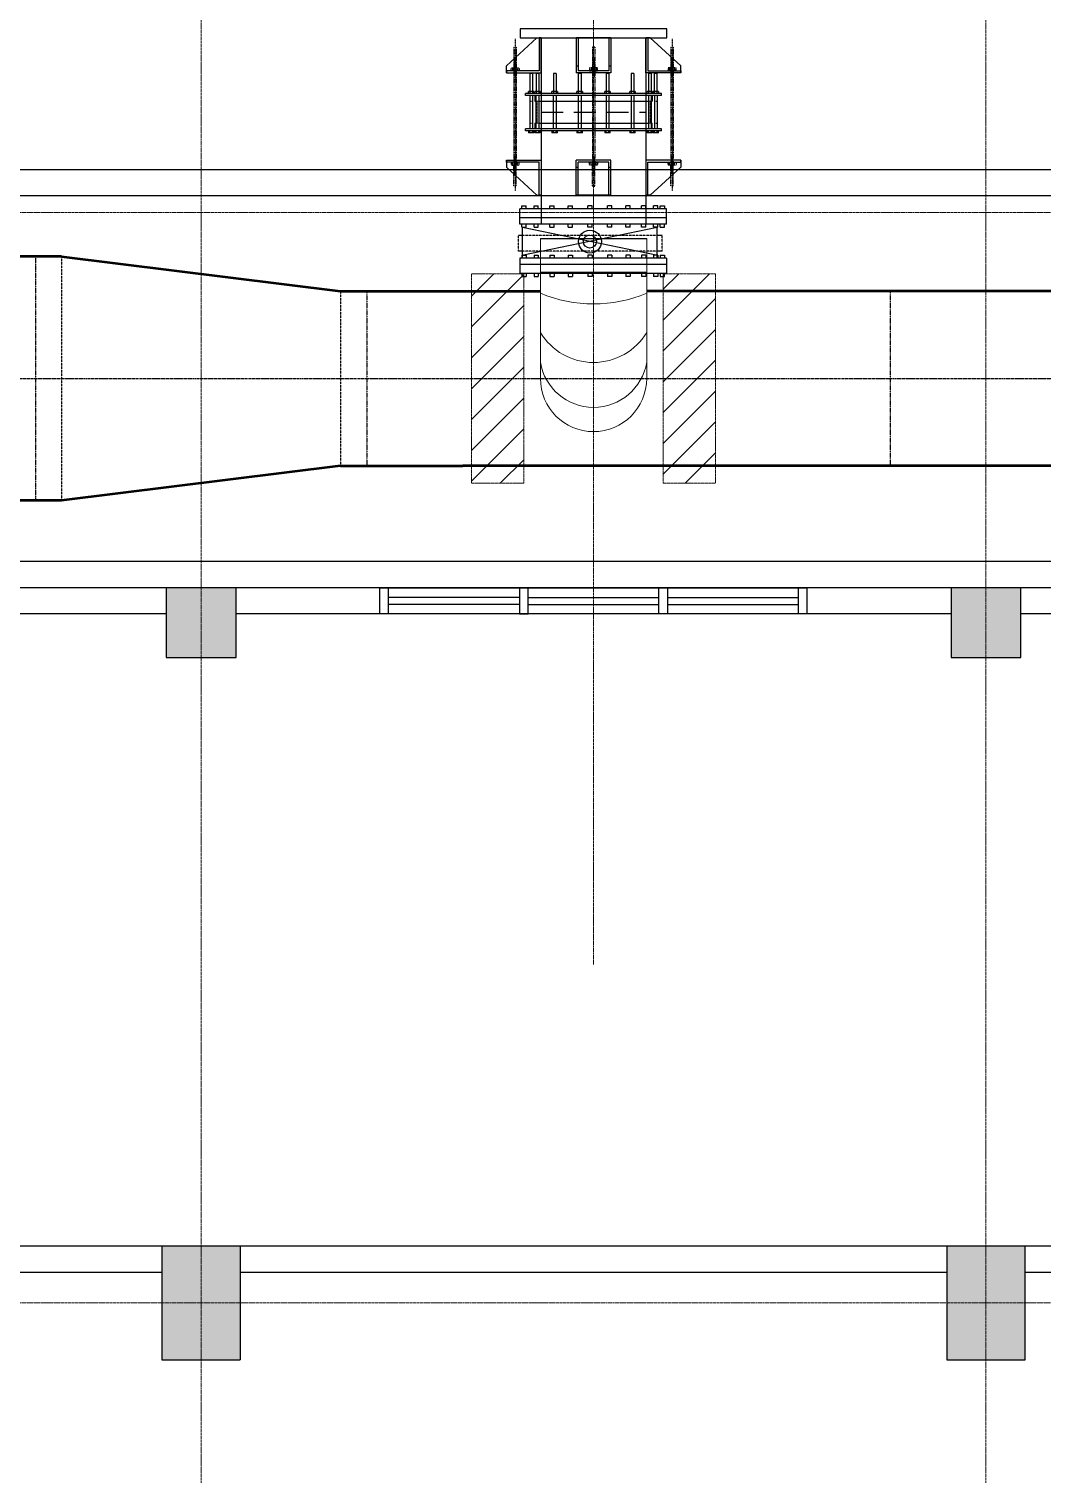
# Model space of a CAD drawing. Header units: inches. Extents: x 86328 to 235202, y 68629 to 184293.
# Drawn here: x 163014 to 168823, y 119960 to 128245 of the extents above; entities that cross this region are included whole.
import ezdxf

# ---------------------------------------------------------------- set-up
doc = ezdxf.new("R2010")
doc.units = ezdxf.units.IN
doc.header["$MEASUREMENT"] = 0
for name, pattern in [('CENTER', [2, 1.25, -0.25, 0.25, -0.25]), ('HIDDEN', [0.375, 0.25, -0.125]), ('PHANTOM2', [1.25, 0.625, -0.125, 0.125, -0.125, 0.125, -0.125])]:
    doc.linetypes.add(name, pattern=pattern)
for name, color, linetype, lineweight in [('.5', 8, 'Continuous', 0), ('DIM', 251, 'Continuous', 0), ('hid', 8, 'HIDDEN', 0)]:
    doc.layers.add(name, color=color, linetype=linetype, lineweight=lineweight)
for name, color, linetype in [('1', 1, 'CENTER'), ('2', 2, 'HIDDEN'), ('pipes', 2, 'Continuous'), ('sleeve type coupling', 1, 'Continuous'), ('steel elbow 90deg', 3, 'Continuous')]:
    doc.layers.add(name, color=color, linetype=linetype)

msp = doc.modelspace()

# ---------------------------------------------------------------- hatches: boundary and pattern name
at = {"layer": 'DIM', "linetype": 'HIDDEN', "lineweight": 25, "ltscale": 10}
h = msp.add_hatch(color=8, dxfattribs=at)
h.paths.add_polyline_path([(168701.3, 125040.4), (168301.3, 125040.4), (168301.3, 124640.4), (168701.3, 124640.4)])
h.paths.add_polyline_path([(164201.3, 125040.4), (163801.3, 125040.4), (163801.3, 124640.4), (164201.3, 124640.4)])
h.paths.add_polyline_path([(164226.3, 121265.4), (163776.3, 121265.4), (163776.3, 120615.4), (164226.3, 120615.4)])
h.paths.add_polyline_path([(168726.3, 121265.4), (168276.3, 121265.4), (168276.3, 120615.4), (168726.3, 120615.4)])

# ---------------------------------------------------------------- linework, layer by layer
at = {"layer": '.5', "color": 8, "linetype": 'CENTER', "ltscale": 10}
for p, q in [((164001.3, 116744.2), (164001.3, 148031.1)), ((168501.3, 116744.2), (168501.3, 147988.7)), ((166251.3, 146210.4), (166251.3, 122881.3)), ((193391.9, 127191.7), (128877.6, 127191.7)), ((193391.9, 120941.2), (128877.6, 120941.2))]:
    msp.add_line(p, q, dxfattribs=at)
at = {"color": 8}
for p, q in [((165751.3, 128032.6), (165926.3, 128192.6)), ((166671.3, 128244.6), (165831.3, 128244.6)), ((165831.3, 128244.6), (165831.3, 128192.6)), ((165831.3, 128192.6), (166671.3, 128192.6)), ((165926.3, 128192.6), (165951.3, 128192.6)), ((165951.3, 128192.6), (165939.3, 128192.6)), ((165939.3, 128192.6), (165939.3, 128004.6)), ((165951.3, 127992.6), (165951.3, 128192.6)), ((166151.3, 128192.6), (166151.3, 127992.6)), ((166351.3, 128192.6), (166151.3, 128192.6)), ((166163.3, 128192.6), (166163.3, 128004.6)), ((166339.3, 128192.6), (166339.3, 128004.6)), ((166351.3, 128192.6), (166351.3, 127992.6)), ((166576.3, 128192.6), (166551.3, 128192.6)), ((166551.3, 128192.6), (166563.3, 128192.6)), ((166551.3, 127992.6), (166551.3, 128192.6)), ((166563.3, 128192.6), (166563.3, 128004.6)), ((166751.3, 128032.6), (166576.3, 128192.6)), ((166671.3, 128192.6), (166671.3, 128244.6)), ((165751.3, 127992.6), (165751.3, 128032.6)), ((165939.3, 128004.6), (165751.3, 128004.6)), ((165751.3, 128004.6), (165751.3, 127992.6)), ((166151.3, 128032.6), (166163.3, 128032.6)), ((166339.3, 128004.6), (166163.3, 128004.6)), ((166339.3, 128032.6), (166351.3, 128032.6)), ((166563.3, 128004.6), (166751.3, 128004.6)), ((166751.3, 127992.6), (166751.3, 128032.6)), ((166751.3, 128004.6), (166751.3, 127992.6)), ((165751.3, 127992.6), (165951.3, 127992.6)), ((166351.3, 127992.6), (166151.3, 127992.6)), ((166751.3, 127992.6), (166551.3, 127992.6)), ((165751.3, 127492.2), (165751.3, 127452.2)), ((165751.3, 127480.2), (165751.3, 127492.2)), ((165751.3, 127492.2), (165951.3, 127492.2)), ((165939.3, 127480.2), (165751.3, 127480.2)), ((165751.3, 127452.2), (165926.3, 127292.2)), ((165939.3, 127292.2), (165939.3, 127480.2)), ((165951.3, 127492.2), (165951.3, 127292.2)), ((166151.3, 127292.2), (166151.3, 127492.2)), ((166351.3, 127492.2), (166151.3, 127492.2)), ((166151.3, 127452.2), (166163.3, 127452.2)), ((166163.3, 127292.2), (166163.3, 127480.2)), ((166339.3, 127480.2), (166163.3, 127480.2)), ((166339.3, 127292.2), (166339.3, 127480.2)), ((166339.3, 127452.2), (166351.3, 127452.2)), ((166351.3, 127292.2), (166351.3, 127492.2)), ((166751.3, 127492.2), (166551.3, 127492.2)), ((166551.3, 127492.2), (166551.3, 127292.2)), ((166563.3, 127292.2), (166563.3, 127480.2)), ((166563.3, 127480.2), (166751.3, 127480.2)), ((166751.3, 127452.2), (166576.3, 127292.2)), ((166751.3, 127492.2), (166751.3, 127452.2)), ((166751.3, 127480.2), (166751.3, 127492.2)), ((165926.3, 127292.2), (165951.3, 127292.2)), ((165951.3, 127292.2), (165939.3, 127292.2)), ((166351.3, 127292.2), (166151.3, 127292.2)), ((166576.3, 127292.2), (166551.3, 127292.2)), ((166551.3, 127292.2), (166563.3, 127292.2)), ((166668.7, 127213.5), (165828.7, 127213.5)), ((165828.7, 127124.8), (165828.7, 127213.5)), ((165840.9, 127230.7), (165865.1, 127230.7)), ((165840.9, 127213.5), (165840.9, 127230.7)), ((165865.1, 127213.5), (165865.1, 127230.7)), ((165910.2, 127230.7), (165934.4, 127230.7)), ((165910.2, 127213.5), (165910.2, 127230.7)), ((165934.4, 127213.5), (165934.4, 127230.7)), ((166000.4, 127230.7), (166024.7, 127230.7)), ((166000.4, 127213.5), (166000.4, 127230.7)), ((166024.7, 127213.5), (166024.7, 127230.7)), ((166105.6, 127230.7), (166129.8, 127230.7)), ((166105.6, 127213.5), (166105.6, 127230.7)), ((166129.8, 127213.5), (166129.8, 127230.7)), ((166218.4, 127213.5), (166218.4, 127230.7)), ((166242.6, 127230.7), (166218.4, 127230.7)), ((166242.6, 127213.5), (166242.6, 127230.7)), ((166331.2, 127213.5), (166331.2, 127230.7)), ((166355.5, 127230.7), (166331.2, 127230.7)), ((166355.5, 127213.5), (166355.5, 127230.7)), ((166436.3, 127213.5), (166436.3, 127230.7)), ((166460.6, 127230.7), (166436.3, 127230.7)), ((166460.6, 127213.5), (166460.6, 127230.7)), ((166526.6, 127213.5), (166526.6, 127230.7)), ((166550.9, 127230.7), (166526.6, 127230.7)), ((166550.9, 127213.5), (166550.9, 127230.7)), ((166595.9, 127213.5), (166595.9, 127230.7)), ((166620.1, 127230.7), (166595.9, 127230.7)), ((166620.1, 127213.5), (166620.1, 127230.7)), ((166634.1, 127213.5), (166634.1, 127230.7)), ((166634.1, 127230.7), (166658.4, 127230.7)), ((166658.4, 127230.7), (166658.4, 127213.5)), ((166668.7, 127124.8), (166668.7, 127213.5)), ((166668.7, 127160.8), (165828.7, 127160.8)), ((166668.7, 127124.8), (165828.7, 127124.8)), ((165840.9, 127107.6), (165840.9, 127124.8)), ((165840.9, 126946.8), (166616.8, 127107.6)), ((165840.9, 127107.6), (165865.1, 127107.6)), ((165844.3, 127107.6), (166620.1, 126946.8)), ((165844.3, 126929.6), (165844.3, 127107.6)), ((165865.1, 127107.6), (165865.1, 127124.8)), ((165910.2, 127107.6), (165910.2, 127124.8)), ((165910.2, 127107.6), (165934.4, 127107.6)), ((165934.4, 127107.6), (165934.4, 127124.8)), ((166000.4, 127107.6), (166000.4, 127124.8)), ((166000.4, 127107.6), (166024.7, 127107.6)), ((166024.7, 127107.6), (166024.7, 127124.8)), ((166105.6, 127107.6), (166105.6, 127124.8)), ((166105.6, 127107.6), (166129.8, 127107.6)), ((166129.8, 127107.6), (166129.8, 127124.8)), ((166218.4, 127107.6), (166218.4, 127124.8)), ((166242.6, 127107.6), (166218.4, 127107.6)), ((166242.6, 127107.6), (166242.6, 127124.8)), ((166331.2, 127107.6), (166331.2, 127124.8)), ((166355.5, 127107.6), (166331.2, 127107.6)), ((166355.5, 127107.6), (166355.5, 127124.8)), ((166436.3, 127107.6), (166436.3, 127124.8)), ((166460.6, 127107.6), (166436.3, 127107.6)), ((166460.6, 127107.6), (166460.6, 127124.8)), ((166526.6, 127107.6), (166526.6, 127124.8)), ((166550.9, 127107.6), (166526.6, 127107.6)), ((166550.9, 127107.6), (166550.9, 127124.8)), ((166595.9, 127107.6), (166595.9, 127124.8)), ((166620.1, 127107.6), (166595.9, 127107.6)), ((166616.8, 126929.6), (166616.8, 127107.6)), ((166620.1, 127107.6), (166620.1, 127124.8)), ((166634.1, 127107.6), (166634.1, 127124.8)), ((166634.1, 127107.6), (166658.4, 127107.6)), ((166658.4, 127107.6), (166658.4, 127124.8)), ((165844.3, 127060.4), (165821.1, 127060.4)), ((166644.4, 127060.4), (166616.8, 127060.4)), ((165844.3, 126970.1), (165821.1, 126970.1)), ((165828.7, 126930.5), (165828.7, 126842.5)), ((166668.7, 126930.5), (165828.7, 126930.5)), ((165840.9, 126947.7), (165865.1, 126947.7)), ((165840.9, 126947.7), (165840.9, 126930.5)), ((165865.1, 126947.7), (165865.1, 126930.5)), ((165910.2, 126947.7), (165934.4, 126947.7)), ((165910.2, 126947.7), (165910.2, 126930.5)), ((165934.4, 126947.7), (165934.4, 126930.5)), ((166000.4, 126947.7), (166024.7, 126947.7)), ((166000.4, 126947.7), (166000.4, 126930.5)), ((166024.7, 126947.7), (166024.7, 126930.5)), ((166105.6, 126947.7), (166129.8, 126947.7)), ((166105.6, 126947.7), (166105.6, 126930.5)), ((166129.8, 126947.7), (166129.8, 126930.5)), ((166218.4, 126947.7), (166218.4, 126930.5)), ((166242.6, 126947.7), (166218.4, 126947.7)), ((166242.6, 126947.7), (166242.6, 126930.5)), ((166331.2, 126947.7), (166331.2, 126930.5)), ((166355.5, 126947.7), (166331.2, 126947.7)), ((166355.5, 126947.7), (166355.5, 126930.5)), ((166436.3, 126947.7), (166436.3, 126930.5)), ((166460.6, 126947.7), (166436.3, 126947.7)), ((166460.6, 126947.7), (166460.6, 126930.5)), ((166526.6, 126947.7), (166526.6, 126930.5)), ((166550.9, 126947.7), (166526.6, 126947.7)), ((166550.9, 126947.7), (166550.9, 126930.5)), ((166595.9, 126947.7), (166595.9, 126930.5)), ((166620.1, 126947.7), (166595.9, 126947.7)), ((166644.4, 126970.1), (166616.8, 126970.1)), ((166620.1, 126947.7), (166620.1, 126930.5)), ((166634.1, 126947.7), (166634.1, 126930.5)), ((166634.1, 126947.7), (166658.4, 126947.7)), ((166658.4, 126947.7), (166658.4, 126930.5)), ((166668.7, 126930.5), (166668.7, 126842.5)), ((166668.7, 126894.5), (165828.7, 126894.5)), ((166668.7, 126842.5), (165828.7, 126842.5)), ((165840.9, 126842.5), (165840.9, 126825.2)), ((165865.1, 126842.5), (165865.1, 126825.2)), ((165910.2, 126842.5), (165910.2, 126825.2)), ((165934.4, 126842.5), (165934.4, 126825.2)), ((166000.4, 126842.5), (166000.4, 126825.2)), ((166024.7, 126842.5), (166024.7, 126825.2)), ((166105.6, 126842.5), (166105.6, 126825.2)), ((166129.8, 126842.5), (166129.8, 126825.2)), ((166218.4, 126842.5), (166218.4, 126825.2)), ((166242.6, 126842.5), (166242.6, 126825.2)), ((166331.2, 126842.5), (166331.2, 126825.2)), ((166355.5, 126842.5), (166355.5, 126825.2)), ((166436.3, 126842.5), (166436.3, 126825.2)), ((166460.6, 126842.5), (166460.6, 126825.2)), ((166526.6, 126842.5), (166526.6, 126825.2)), ((166550.9, 126842.5), (166550.9, 126825.2)), ((166595.9, 126842.5), (166595.9, 126825.2)), ((166620.1, 126842.5), (166620.1, 126825.2)), ((166634.1, 126842.5), (166634.1, 126825.2)), ((166658.4, 126825.2), (166658.4, 126842.5)), ((165840.9, 126825.2), (165865.1, 126825.2)), ((165910.2, 126825.2), (165934.4, 126825.2)), ((166000.4, 126825.2), (166024.7, 126825.2)), ((166105.6, 126825.2), (166129.8, 126825.2)), ((166242.6, 126825.2), (166218.4, 126825.2)), ((166355.5, 126825.2), (166331.2, 126825.2)), ((166460.6, 126825.2), (166436.3, 126825.2)), ((166550.9, 126825.2), (166526.6, 126825.2)), ((166620.1, 126825.2), (166595.9, 126825.2)), ((166634.1, 126825.2), (166658.4, 126825.2))]:
    msp.add_line(p, q, dxfattribs=at)
at = {"color": 8, "lineweight": -3, "ltscale": 5}
msp.add_line((166664.1, 128244.6), (165838.5, 128244.6), dxfattribs=at)
at = {"color": 8, "linetype": 'HIDDEN'}
for p, q in [((165821.1, 126970.1), (165821.1, 127060.4)), ((166616.8, 127060.4), (165844.3, 127060.4)), ((166644.4, 126970.1), (166644.4, 127060.4)), ((166616.8, 126970.1), (165844.3, 126970.1))]:
    msp.add_line(p, q, dxfattribs=at)
at = {"color": 8, "linetype": 'PHANTOM2', "ltscale": 20}
msp.add_line((148901.3, 126240.5), (176383.6, 126240.5), dxfattribs=at)
at = {"color": 8}
for radius in [65.7, 37.5]:
    msp.add_circle((166230.5, 127025.3), radius, dxfattribs=at)
at = {"layer": '1', "color": 8, "linetype": 'CENTER', "ltscale": 0.09}
for p, q in [((165801.3, 128186.7), (165801.3, 127316.9)), ((166701.3, 128186.7), (166701.3, 127316.9))]:
    msp.add_line(p, q, dxfattribs=at)
at = {"layer": '1', "color": 8}
for p, q in [((165794.7, 128142.6), (165794.7, 127480.2)), ((165794.7, 128142.6), (165794.7, 128021.8)), ((165807.9, 128142.6), (165807.9, 127480.2)), ((165807.9, 128142.6), (165807.9, 128021.8)), ((166244.7, 128142.6), (166244.7, 127480.2)), ((166244.7, 128142.6), (166244.7, 128021.8)), ((166244.7, 128142.6), (166257.9, 128142.6)), ((166244.7, 128142.6), (166257.9, 128142.6)), ((166257.9, 128142.6), (166257.9, 127480.2)), ((166257.9, 128142.6), (166257.9, 128021.8)), ((166694.7, 128142.6), (166694.7, 127480.2)), ((166694.7, 128142.6), (166694.7, 128021.8)), ((166707.9, 128142.6), (166707.9, 127480.2)), ((166707.9, 128142.6), (166707.9, 128021.8)), ((165778.5, 128004.6), (165778.5, 128021.8)), ((165778.5, 128021.8), (165824.1, 128021.8)), ((165778.5, 128004.6), (165778.5, 128021.8)), ((165778.5, 128021.8), (165824.1, 128021.8)), ((165824.1, 128004.6), (165778.5, 128004.6)), ((165824.1, 128004.6), (165778.5, 128004.6)), ((165786.7, 128021.8), (165786.7, 128004.6)), ((165786.7, 128021.8), (165786.7, 128004.6)), ((165807.9, 128079.1), (165794.7, 128079.1)), ((165807.9, 128079.1), (165794.7, 128079.1)), ((165807.9, 128075.1), (165794.7, 128075.1)), ((165807.9, 128075.1), (165794.7, 128075.1)), ((165807.9, 128075.1), (165794.7, 128075.1)), ((165807.9, 128075.1), (165794.7, 128075.1)), ((165807.9, 128071), (165794.7, 128071)), ((165807.9, 128071), (165794.7, 128071)), ((165807.9, 128067.2), (165794.7, 128067.2)), ((165807.9, 128067.2), (165794.7, 128067.2)), ((165807.9, 128063.1), (165794.7, 128063.1)), ((165807.9, 128063.1), (165794.7, 128063.1)), ((165807.9, 128063.1), (165794.7, 128063.1)), ((165807.9, 128063.1), (165794.7, 128063.1)), ((165807.9, 128059), (165794.7, 128059)), ((165807.9, 128059), (165794.7, 128059)), ((165807.9, 128054.9), (165794.7, 128054.9)), ((165807.9, 128054.9), (165794.7, 128054.9)), ((165807.9, 128050.8), (165794.7, 128050.8)), ((165807.9, 128050.8), (165794.7, 128050.8)), ((165807.9, 128046.7), (165794.7, 128046.7)), ((165807.9, 128046.7), (165794.7, 128046.7)), ((165807.9, 128042.6), (165794.7, 128042.6)), ((165807.9, 128042.6), (165794.7, 128042.6)), ((165807.9, 128038.6), (165794.7, 128038.6)), ((165807.9, 128038.6), (165794.7, 128038.6)), ((165807.9, 128034.5), (165794.7, 128034.5)), ((165807.9, 128034.5), (165794.7, 128034.5)), ((165807.9, 128030.4), (165794.7, 128030.4)), ((165807.9, 128030.4), (165794.7, 128030.4)), ((165807.9, 128026.3), (165794.7, 128026.3)), ((165807.9, 128026.3), (165794.7, 128026.3)), ((165807.9, 128022.2), (165794.7, 128022.2)), ((165807.9, 128022.2), (165794.7, 128022.2)), ((165815.9, 128021.8), (165815.9, 128004.6)), ((165815.9, 128021.8), (165815.9, 128004.6)), ((165824.1, 128021.8), (165824.1, 128004.6)), ((165824.1, 128021.8), (165824.1, 128004.6)), ((166274.1, 128021.8), (166228.5, 128021.8)), ((166228.5, 128021.8), (166228.5, 128004.6)), ((166274.1, 128021.8), (166228.5, 128021.8)), ((166228.5, 128021.8), (166228.5, 128004.6)), ((166228.5, 128004.6), (166274.1, 128004.6)), ((166228.5, 128004.6), (166274.1, 128004.6)), ((166236.7, 128021.8), (166236.7, 128004.6)), ((166236.7, 128021.8), (166236.7, 128004.6)), ((166244.7, 128079.1), (166257.9, 128079.1)), ((166244.7, 128079.1), (166257.9, 128079.1)), ((166244.7, 128075.1), (166257.9, 128075.1)), ((166244.7, 128075.1), (166257.9, 128075.1)), ((166244.7, 128075.1), (166257.9, 128075.1)), ((166244.7, 128075.1), (166257.9, 128075.1)), ((166244.7, 128071), (166257.9, 128071)), ((166244.7, 128071), (166257.9, 128071)), ((166244.7, 128067.2), (166257.9, 128067.2)), ((166244.7, 128067.2), (166257.9, 128067.2)), ((166244.7, 128063.1), (166257.9, 128063.1)), ((166244.7, 128063.1), (166257.9, 128063.1)), ((166244.7, 128063.1), (166257.9, 128063.1)), ((166244.7, 128063.1), (166257.9, 128063.1)), ((166244.7, 128059), (166257.9, 128059)), ((166244.7, 128059), (166257.9, 128059)), ((166244.7, 128054.9), (166257.9, 128054.9)), ((166244.7, 128054.9), (166257.9, 128054.9)), ((166244.7, 128050.8), (166257.9, 128050.8)), ((166244.7, 128050.8), (166257.9, 128050.8)), ((166244.7, 128046.7), (166257.9, 128046.7)), ((166244.7, 128046.7), (166257.9, 128046.7)), ((166244.7, 128042.6), (166257.9, 128042.6)), ((166244.7, 128042.6), (166257.9, 128042.6)), ((166244.7, 128038.6), (166257.9, 128038.6)), ((166244.7, 128038.6), (166257.9, 128038.6)), ((166244.7, 128034.5), (166257.9, 128034.5)), ((166244.7, 128034.5), (166257.9, 128034.5)), ((166244.7, 128030.4), (166257.9, 128030.4)), ((166244.7, 128030.4), (166257.9, 128030.4)), ((166244.7, 128026.3), (166257.9, 128026.3)), ((166244.7, 128026.3), (166257.9, 128026.3)), ((166244.7, 128022.2), (166257.9, 128022.2)), ((166244.7, 128022.2), (166257.9, 128022.2)), ((166265.9, 128021.8), (166265.9, 128004.6)), ((166265.9, 128021.8), (166265.9, 128004.6)), ((166274.1, 128004.6), (166274.1, 128021.8)), ((166274.1, 128004.6), (166274.1, 128021.8)), ((166724.1, 128021.8), (166678.5, 128021.8)), ((166678.5, 128021.8), (166678.5, 128004.6)), ((166724.1, 128021.8), (166678.5, 128021.8)), ((166678.5, 128021.8), (166678.5, 128004.6)), ((166678.5, 128004.6), (166724.1, 128004.6)), ((166678.5, 128004.6), (166724.1, 128004.6)), ((166686.7, 128021.8), (166686.7, 128004.6)), ((166686.7, 128021.8), (166686.7, 128004.6)), ((166694.7, 128079.1), (166707.9, 128079.1)), ((166694.7, 128079.1), (166707.9, 128079.1)), ((166694.7, 128075.1), (166707.9, 128075.1)), ((166694.7, 128075.1), (166707.9, 128075.1)), ((166694.7, 128075.1), (166707.9, 128075.1)), ((166694.7, 128075.1), (166707.9, 128075.1)), ((166694.7, 128071), (166707.9, 128071)), ((166694.7, 128071), (166707.9, 128071)), ((166694.7, 128067.2), (166707.9, 128067.2)), ((166694.7, 128067.2), (166707.9, 128067.2)), ((166694.7, 128063.1), (166707.9, 128063.1)), ((166694.7, 128063.1), (166707.9, 128063.1)), ((166694.7, 128063.1), (166707.9, 128063.1)), ((166694.7, 128063.1), (166707.9, 128063.1)), ((166694.7, 128059), (166707.9, 128059)), ((166694.7, 128059), (166707.9, 128059)), ((166694.7, 128054.9), (166707.9, 128054.9)), ((166694.7, 128054.9), (166707.9, 128054.9)), ((166694.7, 128050.8), (166707.9, 128050.8)), ((166694.7, 128050.8), (166707.9, 128050.8)), ((166694.7, 128046.7), (166707.9, 128046.7)), ((166694.7, 128046.7), (166707.9, 128046.7)), ((166694.7, 128042.6), (166707.9, 128042.6)), ((166694.7, 128042.6), (166707.9, 128042.6)), ((166694.7, 128038.6), (166707.9, 128038.6)), ((166694.7, 128038.6), (166707.9, 128038.6)), ((166694.7, 128034.5), (166707.9, 128034.5)), ((166694.7, 128034.5), (166707.9, 128034.5)), ((166694.7, 128030.4), (166707.9, 128030.4)), ((166694.7, 128030.4), (166707.9, 128030.4)), ((166694.7, 128026.3), (166707.9, 128026.3)), ((166694.7, 128026.3), (166707.9, 128026.3)), ((166694.7, 128022.2), (166707.9, 128022.2)), ((166694.7, 128022.2), (166707.9, 128022.2)), ((166715.9, 128021.8), (166715.9, 128004.6)), ((166715.9, 128021.8), (166715.9, 128004.6)), ((166724.1, 128004.6), (166724.1, 128021.8)), ((166724.1, 128004.6), (166724.1, 128021.8)), ((165807.9, 128001.8), (165794.7, 128001.8)), ((165807.9, 128001.8), (165794.7, 128001.8)), ((165807.9, 127997.7), (165794.7, 127997.7)), ((165807.9, 127997.7), (165794.7, 127997.7)), ((165807.9, 127993.6), (165794.7, 127993.6)), ((165807.9, 127993.6), (165794.7, 127993.6)), ((165807.9, 127989.5), (165794.7, 127989.5)), ((165807.9, 127989.5), (165794.7, 127989.5)), ((165807.9, 127985.4), (165794.7, 127985.4)), ((165807.9, 127985.4), (165794.7, 127985.4)), ((165807.9, 127981.3), (165794.7, 127981.3)), ((165807.9, 127981.3), (165794.7, 127981.3)), ((165807.9, 127977.3), (165794.7, 127977.3)), ((165807.9, 127977.3), (165794.7, 127977.3)), ((165807.9, 127973.2), (165794.7, 127973.2)), ((165807.9, 127973.2), (165794.7, 127973.2)), ((166244.7, 128001.8), (166257.9, 128001.8)), ((166244.7, 128001.8), (166257.9, 128001.8)), ((166244.7, 127997.7), (166257.9, 127997.7)), ((166244.7, 127997.7), (166257.9, 127997.7)), ((166244.7, 127993.6), (166257.9, 127993.6)), ((166244.7, 127993.6), (166257.9, 127993.6)), ((166244.7, 127989.5), (166257.9, 127989.5)), ((166244.7, 127989.5), (166257.9, 127989.5)), ((166244.7, 127985.4), (166257.9, 127985.4)), ((166244.7, 127985.4), (166257.9, 127985.4)), ((166244.7, 127981.3), (166257.9, 127981.3)), ((166244.7, 127981.3), (166257.9, 127981.3)), ((166244.7, 127977.3), (166257.9, 127977.3)), ((166244.7, 127977.3), (166257.9, 127977.3)), ((166244.7, 127973.2), (166257.9, 127973.2)), ((166244.7, 127973.2), (166257.9, 127973.2)), ((166694.7, 128001.8), (166707.9, 128001.8)), ((166694.7, 128001.8), (166707.9, 128001.8)), ((166694.7, 127997.7), (166707.9, 127997.7)), ((166694.7, 127997.7), (166707.9, 127997.7)), ((166694.7, 127993.6), (166707.9, 127993.6)), ((166694.7, 127993.6), (166707.9, 127993.6)), ((166694.7, 127989.5), (166707.9, 127989.5)), ((166694.7, 127989.5), (166707.9, 127989.5)), ((166694.7, 127985.4), (166707.9, 127985.4)), ((166694.7, 127985.4), (166707.9, 127985.4)), ((166694.7, 127981.3), (166707.9, 127981.3)), ((166694.7, 127981.3), (166707.9, 127981.3)), ((166694.7, 127977.3), (166707.9, 127977.3)), ((166694.7, 127977.3), (166707.9, 127977.3)), ((166694.7, 127973.2), (166707.9, 127973.2)), ((166694.7, 127973.2), (166707.9, 127973.2)), ((165807.9, 127511.5), (165794.7, 127511.5)), ((165807.9, 127511.5), (165794.7, 127511.5)), ((165807.9, 127507.5), (165794.7, 127507.5)), ((165807.9, 127507.5), (165794.7, 127507.5)), ((166244.7, 127511.5), (166257.9, 127511.5)), ((166244.7, 127511.5), (166257.9, 127511.5)), ((166244.7, 127507.5), (166257.9, 127507.5)), ((166244.7, 127507.5), (166257.9, 127507.5)), ((166694.7, 127511.5), (166707.9, 127511.5)), ((166694.7, 127511.5), (166707.9, 127511.5)), ((166694.7, 127507.5), (166707.9, 127507.5)), ((166694.7, 127507.5), (166707.9, 127507.5)), ((165778.5, 127480.2), (165778.5, 127463)), ((165824.1, 127480.2), (165778.5, 127480.2)), ((165778.5, 127480.2), (165778.5, 127463)), ((165824.1, 127480.2), (165778.5, 127480.2)), ((165778.5, 127463), (165824.1, 127463)), ((165778.5, 127463), (165824.1, 127463)), ((165786.7, 127463), (165786.7, 127480.2)), ((165786.7, 127463), (165786.7, 127480.2)), ((165807.9, 127503.4), (165794.7, 127503.4)), ((165807.9, 127503.4), (165794.7, 127503.4)), ((165807.9, 127499.3), (165794.7, 127499.3)), ((165807.9, 127499.3), (165794.7, 127499.3)), ((165807.9, 127495.2), (165794.7, 127495.2)), ((165807.9, 127495.2), (165794.7, 127495.2)), ((165807.9, 127491.1), (165794.7, 127491.1)), ((165807.9, 127491.1), (165794.7, 127491.1)), ((165807.9, 127487), (165794.7, 127487)), ((165807.9, 127487), (165794.7, 127487)), ((165807.9, 127482.9), (165794.7, 127482.9)), ((165807.9, 127482.9), (165794.7, 127482.9)), ((165794.7, 127342.2), (165794.7, 127463)), ((165807.9, 127462.5), (165794.7, 127462.5)), ((165807.9, 127462.5), (165794.7, 127462.5)), ((165807.9, 127458.4), (165794.7, 127458.4)), ((165807.9, 127458.4), (165794.7, 127458.4)), ((165807.9, 127454.3), (165794.7, 127454.3)), ((165807.9, 127454.3), (165794.7, 127454.3)), ((165807.9, 127450.2), (165794.7, 127450.2)), ((165807.9, 127450.2), (165794.7, 127450.2)), ((165807.9, 127446.2), (165794.7, 127446.2)), ((165807.9, 127446.2), (165794.7, 127446.2)), ((165807.9, 127442.1), (165794.7, 127442.1)), ((165807.9, 127442.1), (165794.7, 127442.1)), ((165807.9, 127438), (165794.7, 127438)), ((165807.9, 127438), (165794.7, 127438)), ((165807.9, 127433.9), (165794.7, 127433.9)), ((165807.9, 127433.9), (165794.7, 127433.9)), ((165807.9, 127429.8), (165794.7, 127429.8)), ((165807.9, 127429.8), (165794.7, 127429.8)), ((165807.9, 127425.7), (165794.7, 127425.7)), ((165807.9, 127425.7), (165794.7, 127425.7)), ((165807.9, 127342.2), (165807.9, 127463)), ((165815.9, 127463), (165815.9, 127480.2)), ((165815.9, 127463), (165815.9, 127480.2)), ((165824.1, 127463), (165824.1, 127480.2)), ((165824.1, 127463), (165824.1, 127480.2)), ((166228.5, 127463), (166228.5, 127480.2)), ((166228.5, 127480.2), (166274.1, 127480.2)), ((166228.5, 127463), (166228.5, 127480.2)), ((166228.5, 127480.2), (166274.1, 127480.2)), ((166274.1, 127463), (166228.5, 127463)), ((166274.1, 127463), (166228.5, 127463)), ((166236.7, 127463), (166236.7, 127480.2)), ((166236.7, 127463), (166236.7, 127480.2)), ((166244.7, 127503.4), (166257.9, 127503.4)), ((166244.7, 127503.4), (166257.9, 127503.4)), ((166244.7, 127499.3), (166257.9, 127499.3)), ((166244.7, 127499.3), (166257.9, 127499.3)), ((166244.7, 127495.2), (166257.9, 127495.2)), ((166244.7, 127495.2), (166257.9, 127495.2)), ((166244.7, 127491.1), (166257.9, 127491.1)), ((166244.7, 127491.1), (166257.9, 127491.1)), ((166244.7, 127487), (166257.9, 127487)), ((166244.7, 127487), (166257.9, 127487)), ((166244.7, 127482.9), (166257.9, 127482.9)), ((166244.7, 127482.9), (166257.9, 127482.9)), ((166244.7, 127342.2), (166244.7, 127463)), ((166244.7, 127462.5), (166257.9, 127462.5)), ((166244.7, 127462.5), (166257.9, 127462.5)), ((166244.7, 127458.4), (166257.9, 127458.4)), ((166244.7, 127458.4), (166257.9, 127458.4)), ((166244.7, 127454.3), (166257.9, 127454.3)), ((166244.7, 127454.3), (166257.9, 127454.3)), ((166244.7, 127450.2), (166257.9, 127450.2)), ((166244.7, 127450.2), (166257.9, 127450.2)), ((166244.7, 127446.2), (166257.9, 127446.2)), ((166244.7, 127446.2), (166257.9, 127446.2)), ((166244.7, 127442.1), (166257.9, 127442.1)), ((166244.7, 127442.1), (166257.9, 127442.1)), ((166244.7, 127438), (166257.9, 127438)), ((166244.7, 127438), (166257.9, 127438)), ((166244.7, 127433.9), (166257.9, 127433.9)), ((166244.7, 127433.9), (166257.9, 127433.9)), ((166244.7, 127429.8), (166257.9, 127429.8)), ((166244.7, 127429.8), (166257.9, 127429.8)), ((166244.7, 127425.7), (166257.9, 127425.7)), ((166244.7, 127425.7), (166257.9, 127425.7)), ((166257.9, 127342.2), (166257.9, 127463)), ((166265.9, 127463), (166265.9, 127480.2)), ((166265.9, 127463), (166265.9, 127480.2)), ((166274.1, 127480.2), (166274.1, 127463)), ((166274.1, 127480.2), (166274.1, 127463)), ((166678.5, 127463), (166678.5, 127480.2)), ((166678.5, 127480.2), (166724.1, 127480.2)), ((166678.5, 127463), (166678.5, 127480.2)), ((166678.5, 127480.2), (166724.1, 127480.2)), ((166724.1, 127463), (166678.5, 127463)), ((166724.1, 127463), (166678.5, 127463)), ((166686.7, 127463), (166686.7, 127480.2)), ((166686.7, 127463), (166686.7, 127480.2)), ((166694.7, 127503.4), (166707.9, 127503.4)), ((166694.7, 127503.4), (166707.9, 127503.4)), ((166694.7, 127499.3), (166707.9, 127499.3)), ((166694.7, 127499.3), (166707.9, 127499.3)), ((166694.7, 127495.2), (166707.9, 127495.2)), ((166694.7, 127495.2), (166707.9, 127495.2)), ((166694.7, 127491.1), (166707.9, 127491.1)), ((166694.7, 127491.1), (166707.9, 127491.1)), ((166694.7, 127487), (166707.9, 127487)), ((166694.7, 127487), (166707.9, 127487)), ((166694.7, 127482.9), (166707.9, 127482.9)), ((166694.7, 127482.9), (166707.9, 127482.9)), ((166694.7, 127342.2), (166694.7, 127463)), ((166694.7, 127462.5), (166707.9, 127462.5)), ((166694.7, 127462.5), (166707.9, 127462.5)), ((166694.7, 127458.4), (166707.9, 127458.4)), ((166694.7, 127458.4), (166707.9, 127458.4)), ((166694.7, 127454.3), (166707.9, 127454.3)), ((166694.7, 127454.3), (166707.9, 127454.3)), ((166694.7, 127450.2), (166707.9, 127450.2)), ((166694.7, 127450.2), (166707.9, 127450.2)), ((166694.7, 127446.2), (166707.9, 127446.2)), ((166694.7, 127446.2), (166707.9, 127446.2)), ((166694.7, 127442.1), (166707.9, 127442.1)), ((166694.7, 127442.1), (166707.9, 127442.1)), ((166694.7, 127438), (166707.9, 127438)), ((166694.7, 127438), (166707.9, 127438)), ((166694.7, 127433.9), (166707.9, 127433.9)), ((166694.7, 127433.9), (166707.9, 127433.9)), ((166694.7, 127429.8), (166707.9, 127429.8)), ((166694.7, 127429.8), (166707.9, 127429.8)), ((166694.7, 127425.7), (166707.9, 127425.7)), ((166694.7, 127425.7), (166707.9, 127425.7)), ((166707.9, 127342.2), (166707.9, 127463)), ((166715.9, 127463), (166715.9, 127480.2)), ((166715.9, 127463), (166715.9, 127480.2)), ((166724.1, 127480.2), (166724.1, 127463)), ((166724.1, 127480.2), (166724.1, 127463)), ((165807.9, 127421.6), (165794.7, 127421.6)), ((165807.9, 127421.6), (165794.7, 127421.6)), ((165807.9, 127421.6), (165794.7, 127421.6)), ((165807.9, 127421.6), (165794.7, 127421.6)), ((165807.9, 127417.6), (165794.7, 127417.6)), ((165807.9, 127417.6), (165794.7, 127417.6)), ((165807.9, 127413.7), (165794.7, 127413.7)), ((165807.9, 127413.7), (165794.7, 127413.7)), ((165807.9, 127409.7), (165794.7, 127409.7)), ((165807.9, 127409.7), (165794.7, 127409.7)), ((165807.9, 127409.7), (165794.7, 127409.7)), ((165807.9, 127409.7), (165794.7, 127409.7)), ((165807.9, 127405.6), (165794.7, 127405.6)), ((165807.9, 127405.6), (165794.7, 127405.6)), ((166244.7, 127421.6), (166257.9, 127421.6)), ((166244.7, 127421.6), (166257.9, 127421.6)), ((166244.7, 127421.6), (166257.9, 127421.6)), ((166244.7, 127421.6), (166257.9, 127421.6)), ((166244.7, 127417.6), (166257.9, 127417.6)), ((166244.7, 127417.6), (166257.9, 127417.6)), ((166244.7, 127413.7), (166257.9, 127413.7)), ((166244.7, 127413.7), (166257.9, 127413.7)), ((166244.7, 127409.7), (166257.9, 127409.7)), ((166244.7, 127409.7), (166257.9, 127409.7)), ((166244.7, 127409.7), (166257.9, 127409.7)), ((166244.7, 127409.7), (166257.9, 127409.7)), ((166244.7, 127405.6), (166257.9, 127405.6)), ((166244.7, 127405.6), (166257.9, 127405.6)), ((166244.7, 127342.2), (166257.9, 127342.2)), ((166244.7, 127342.2), (166257.9, 127342.2)), ((166694.7, 127421.6), (166707.9, 127421.6)), ((166694.7, 127421.6), (166707.9, 127421.6)), ((166694.7, 127421.6), (166707.9, 127421.6)), ((166694.7, 127421.6), (166707.9, 127421.6)), ((166694.7, 127417.6), (166707.9, 127417.6)), ((166694.7, 127417.6), (166707.9, 127417.6)), ((163051.4, 126940.5), (163051.4, 125540.5)), ((164951.3, 126740.5), (164951.3, 125740.5)), ((167951.3, 126740.5), (167951.3, 125740.5))]:
    msp.add_line(p, q, dxfattribs=at)
at = {"layer": '1', "color": 8, "linetype": 'HIDDEN', "ltscale": 0.009}
for p, q in [((165794.7, 128004.6), (165794.7, 128021.8)), ((165807.9, 128018.1), (165794.7, 128018.1)), ((165807.9, 128018.1), (165794.7, 128018.1)), ((165807.9, 128014), (165794.7, 128014)), ((165807.9, 128014), (165794.7, 128014)), ((165807.9, 128010), (165794.7, 128010)), ((165807.9, 128010), (165794.7, 128010)), ((165807.9, 128005.9), (165794.7, 128005.9)), ((165807.9, 128005.9), (165794.7, 128005.9)), ((165807.9, 128004.6), (165807.9, 128021.8)), ((166244.7, 128004.6), (166244.7, 128021.8)), ((166244.7, 128018.1), (166257.9, 128018.1)), ((166244.7, 128018.1), (166257.9, 128018.1)), ((166244.7, 128014), (166257.9, 128014)), ((166244.7, 128014), (166257.9, 128014)), ((166244.7, 128010), (166257.9, 128010)), ((166244.7, 128010), (166257.9, 128010)), ((166244.7, 128005.9), (166257.9, 128005.9)), ((166244.7, 128005.9), (166257.9, 128005.9)), ((166257.9, 128004.6), (166257.9, 128021.8)), ((166694.7, 128004.6), (166694.7, 128021.8)), ((166694.7, 128018.1), (166707.9, 128018.1)), ((166694.7, 128018.1), (166707.9, 128018.1)), ((166694.7, 128014), (166707.9, 128014)), ((166694.7, 128014), (166707.9, 128014)), ((166694.7, 128010), (166707.9, 128010)), ((166694.7, 128010), (166707.9, 128010)), ((166694.7, 128005.9), (166707.9, 128005.9)), ((166694.7, 128005.9), (166707.9, 128005.9)), ((166707.9, 128004.6), (166707.9, 128021.8)), ((165794.7, 127480.2), (165794.7, 127463)), ((165807.9, 127478.8), (165794.7, 127478.8)), ((165807.9, 127478.8), (165794.7, 127478.8)), ((165807.9, 127474.8), (165794.7, 127474.8)), ((165807.9, 127474.8), (165794.7, 127474.8)), ((165807.9, 127470.7), (165794.7, 127470.7)), ((165807.9, 127470.7), (165794.7, 127470.7)), ((165807.9, 127466.6), (165794.7, 127466.6)), ((165807.9, 127466.6), (165794.7, 127466.6)), ((165807.9, 127480.2), (165807.9, 127463)), ((166244.7, 127480.2), (166244.7, 127463)), ((166244.7, 127478.8), (166257.9, 127478.8)), ((166244.7, 127478.8), (166257.9, 127478.8)), ((166244.7, 127474.8), (166257.9, 127474.8)), ((166244.7, 127474.8), (166257.9, 127474.8)), ((166244.7, 127470.7), (166257.9, 127470.7)), ((166244.7, 127470.7), (166257.9, 127470.7)), ((166244.7, 127466.6), (166257.9, 127466.6)), ((166244.7, 127466.6), (166257.9, 127466.6)), ((166257.9, 127480.2), (166257.9, 127463)), ((166694.7, 127480.2), (166694.7, 127463)), ((166694.7, 127478.8), (166707.9, 127478.8)), ((166694.7, 127478.8), (166707.9, 127478.8)), ((166694.7, 127474.8), (166707.9, 127474.8)), ((166694.7, 127474.8), (166707.9, 127474.8)), ((166694.7, 127470.7), (166707.9, 127470.7)), ((166694.7, 127470.7), (166707.9, 127470.7)), ((166694.7, 127466.6), (166707.9, 127466.6)), ((166694.7, 127466.6), (166707.9, 127466.6)), ((166707.9, 127480.2), (166707.9, 127463))]:
    msp.add_line(p, q, dxfattribs=at)
at = {"layer": '1', "color": 8, "linetype": 'HIDDEN'}
for p, q in [((163201.4, 126940.5), (163201.4, 125540.5)), ((164801.3, 126740.5), (164801.3, 125740.5))]:
    msp.add_line(p, q, dxfattribs=at)
at = {"layer": '2', "color": 8, "linetype": 'HIDDEN', "ltscale": 500}
msp.add_line((165951.3, 127767.4), (166551.3, 127767.4), dxfattribs=at)
at = {"layer": 'DIM', "color": 8, "linetype": 'HIDDEN', "lineweight": 25, "ltscale": 10}
for p, q in [((150431.1, 127439), (177576.3, 127439)), ((150581.1, 127289), (177426.3, 127289)), ((177426.3, 125190.4), (150581.1, 125190.4)), ((177576.3, 125040.4), (150431.1, 125040.4)), ((163801.3, 125040.4), (159701.3, 125040.4)), ((164201.3, 125040.4), (163801.3, 125040.4)), ((163801.3, 125040.4), (163801.3, 124640.4)), ((168301.3, 125040.4), (164201.3, 125040.4)), ((164201.3, 124640.4), (164201.3, 125040.4)), ((165026.3, 124890.4), (165026.3, 125040.4)), ((165026.3, 125040.4), (167476.3, 125040.4)), ((165026.3, 124890.4), (165026.3, 125040.4)), ((165076.3, 124890.4), (165076.3, 125040.4)), ((165876.3, 125040.4), (165826.3, 125040.4)), ((165826.3, 125040.4), (165826.3, 124890.4)), ((165876.3, 124890.4), (165876.3, 125040.4)), ((166626.3, 124890.4), (166626.3, 125040.4)), ((166676.3, 124890.4), (166676.3, 125040.4)), ((167426.3, 124890.4), (167426.3, 125040.4)), ((167476.3, 124890.4), (167476.3, 125040.4)), ((167476.3, 124890.4), (167476.3, 125040.4)), ((168701.3, 125040.4), (168301.3, 125040.4)), ((168301.3, 125040.4), (168301.3, 124640.4)), ((172801.3, 125040.4), (168701.3, 125040.4)), ((168701.3, 124640.4), (168701.3, 125040.4)), ((165826.3, 124985.4), (165076.3, 124985.4)), ((165826.3, 124945.4), (165076.3, 124945.4)), ((165876.3, 124985.4), (166626.3, 124985.4)), ((165876.3, 124945.4), (166626.3, 124945.4)), ((166676.3, 124985.4), (167426.3, 124985.4)), ((166676.3, 124945.4), (167426.3, 124945.4)), ((163801.3, 124890.4), (159701.3, 124890.4)), ((168301.3, 124890.4), (164201.3, 124890.4)), ((167476.3, 124890.4), (165026.3, 124890.4)), ((165826.3, 124890.4), (165876.3, 124890.4)), ((172801.3, 124890.4), (168701.3, 124890.4)), ((163801.3, 124640.4), (164201.3, 124640.4)), ((168301.3, 124640.4), (168701.3, 124640.4)), ((186276.3, 121265.4), (150726.3, 121265.4)), ((164226.3, 121265.4), (163776.3, 121265.4)), ((163776.3, 121265.4), (163776.3, 120615.4)), ((164226.3, 120615.4), (164226.3, 121265.4)), ((168726.3, 121265.4), (168276.3, 121265.4)), ((168276.3, 121265.4), (168276.3, 120615.4)), ((168726.3, 120615.4), (168726.3, 121265.4)), ((163776.3, 121115.4), (159725.9, 121115.4)), ((168276.3, 121115.4), (164226.3, 121115.4)), ((172776.3, 121115.4), (168726.3, 121115.4)), ((163776.3, 120615.4), (164226.3, 120615.4)), ((168276.3, 120615.4), (168726.3, 120615.4))]:
    msp.add_line(p, q, dxfattribs=at)
at = {"layer": 'DIM', "color": 8}
for p, q in [((165946.5, 126240.5), (165946.5, 127043.4)), ((166556.1, 126240.5), (166556.1, 127043.4)), ((165946.5, 126850), (166556.1, 126850))]:
    msp.add_line(p, q, dxfattribs=at)
at = {"layer": 'DIM', "color": 8, "lineweight": 50}
for p, q in [((163201.4, 126940.5), (162056.1, 126940.5)), ((163201.4, 126940.5), (164801.3, 126740.5)), ((164801.3, 126740.5), (165946.5, 126740.5)), ((170436.3, 126740.5), (166556.1, 126740.5)), ((164801.3, 125740.5), (163201.2, 125540.5)), ((164801.3, 125740.5), (165501.3, 125740.5)), ((172691.1, 125740.5), (165501.3, 125740.5)), ((163201.4, 125540.5), (151751.3, 125540.5))]:
    msp.add_line(p, q, dxfattribs=at)
at = {"layer": 'DIM', "color": 8, "linetype": 'HIDDEN', "ltscale": 7}
for p, q in [((165551.3, 126840.5), (165551.3, 125640.5)), ((165851.3, 126840.5), (165551.3, 126840.5)), ((165851.3, 125640.5), (165851.3, 126840.5)), ((166651.3, 125640.5), (166651.3, 126840.5)), ((166651.3, 126840.5), (166951.3, 126840.5)), ((166951.3, 126840.5), (166951.3, 125640.5)), ((165551.3, 125640.5), (165851.3, 125640.5)), ((166951.3, 125640.5), (166651.3, 125640.5))]:
    msp.add_line(p, q, dxfattribs=at)
at = {"layer": 'DIM', "color": 8, "linetype": 'Continuous'}
for p, q in [((165551.3, 126712.4), (165679.4, 126840.5)), ((165551.3, 126535.7), (165851.3, 126835.7)), ((166651.3, 126751.8), (166740, 126840.5)), ((166651.3, 126575), (166916.8, 126840.5)), ((166651.3, 126398.2), (166951.3, 126698.2)), ((165551.3, 126358.9), (165851.3, 126658.9)), ((166651.3, 126221.4), (166951.3, 126521.4)), ((165551.3, 126182.1), (165851.3, 126482.1)), ((165551.3, 126005.3), (165851.3, 126305.3)), ((166651.3, 126044.7), (166951.3, 126344.7)), ((165551.3, 125828.6), (165851.3, 126128.6)), ((166651.3, 125867.9), (166951.3, 126167.9)), ((165551.3, 125651.8), (165851.3, 125951.8)), ((166651.3, 125691.1), (166951.3, 125991.1)), ((165716.8, 125640.5), (165851.3, 125775)), ((166777.5, 125640.5), (166951.3, 125814.3))]:
    msp.add_line(p, q, dxfattribs=at)
at = {"layer": 'DIM', "color": 8}
for centre, radius, start, end in [((166251.3, 127464.5), 796.4, 247.5, 292.5), ((166251.3, 126687.4), 355.3, 210.94084, 329.05916), ((166251.3, 126383.9), 308.9, 189.42017, 350.57983), ((166251.3, 126240.5), 304.8, 180, 0)]:
    msp.add_arc(centre, radius, start, end, dxfattribs=at)
at = {"layer": 'hid', "color": 8, "ltscale": 0.1}
for p, q in [((165921.2, 127831.1), (165937.2, 127831.1)), ((165921.2, 127831.1), (165937.2, 127831.1)), ((165927.5, 127703.7), (165927.5, 127831.1)), ((166565.4, 127831.1), (166581.4, 127831.1)), ((166581.4, 127831.1), (166565.4, 127831.1)), ((166575.1, 127703.7), (166575.1, 127831.1)), ((165921.2, 127703.7), (165937.2, 127703.7)), ((165921.2, 127703.7), (165937.2, 127703.7)), ((166565.4, 127703.7), (166581.4, 127703.7)), ((166581.4, 127703.7), (166565.4, 127703.7))]:
    msp.add_line(p, q, dxfattribs=at)
at = {"layer": 'pipes', "color": 8, "ltscale": 2000}
for p, q in [((165951.3, 128192.6), (165951.3, 127122.8)), ((166551.3, 128192.6), (166551.3, 127122.8))]:
    msp.add_line(p, q, dxfattribs=at)
at = {"layer": 'sleeve type coupling', "color": 8}
for p, q in [((165886.1, 127989.7), (165886.1, 127875.1)), ((165901.5, 127989.7), (165886.1, 127989.7)), ((165901.5, 127989.7), (165901.5, 127875.1)), ((165921.5, 127989.7), (165921.5, 127875.1)), ((165936.9, 127989.7), (165921.5, 127989.7)), ((165936.9, 127989.7), (165936.9, 127875.1)), ((166020.7, 127989.7), (166020.7, 127875.1)), ((166036.1, 127989.7), (166020.7, 127989.7)), ((166036.1, 127989.7), (166036.1, 127875.1)), ((166164, 127989.7), (166164, 127875.1)), ((166179.5, 127989.7), (166164, 127989.7)), ((166179.5, 127989.7), (166179.5, 127875.1)), ((166323.1, 127989.7), (166323.1, 127875.1)), ((166338.6, 127989.7), (166323.1, 127989.7)), ((166338.6, 127989.7), (166338.6, 127875.1)), ((166466.5, 127989.7), (166466.5, 127875.1)), ((166481.9, 127989.7), (166466.5, 127989.7)), ((166481.9, 127989.7), (166481.9, 127875.1)), ((166565.7, 127989.7), (166565.7, 127875.1)), ((166581.1, 127989.7), (166565.7, 127989.7)), ((166581.1, 127989.7), (166581.1, 127875.1)), ((166616.8, 127989.7), (166600.8, 127989.7)), ((166600.8, 127875.1), (166600.8, 127989.7)), ((166616.8, 127875.1), (166616.8, 127989.7)), ((165861.3, 127863.1), (165861.3, 127875.1)), ((166641.3, 127875.1), (165861.3, 127875.1)), ((166641.3, 127863.1), (165861.3, 127863.1)), ((165909.2, 127885.4), (165878.4, 127885.4)), ((165878.4, 127875.1), (165878.4, 127885.4)), ((165885.8, 127863.1), (165885.8, 127671.7)), ((165901.8, 127863.1), (165901.8, 127671.7)), ((165909.2, 127885.4), (165909.2, 127875.1)), ((165944.6, 127885.4), (165913.8, 127885.4)), ((165913.8, 127875.1), (165913.8, 127885.4)), ((165915.5, 127863.1), (165915.5, 127831.1)), ((165921.5, 127863.1), (165915.5, 127863.1)), ((165921.2, 127863.1), (165921.2, 127671.7)), ((165937.2, 127863.1), (165937.2, 127671.7)), ((165944.6, 127885.4), (165944.6, 127875.1)), ((166043.8, 127885.4), (166013, 127885.4)), ((166013, 127875.1), (166013, 127885.4)), ((166020.4, 127863.1), (166020.4, 127671.7)), ((166036.4, 127863.1), (166036.4, 127671.7)), ((166043.8, 127885.4), (166043.8, 127875.1)), ((166187.2, 127885.4), (166156.3, 127885.4)), ((166156.3, 127875.1), (166156.3, 127885.4)), ((166163.7, 127863.1), (166163.7, 127671.7)), ((166179.7, 127863.1), (166179.7, 127671.7)), ((166187.2, 127885.4), (166187.2, 127875.1)), ((166346.3, 127885.4), (166315.4, 127885.4)), ((166315.4, 127875.1), (166315.4, 127885.4)), ((166322.8, 127863.1), (166322.8, 127671.7)), ((166338.8, 127863.1), (166338.8, 127671.7)), ((166346.3, 127885.4), (166346.3, 127875.1)), ((166458.8, 127875.1), (166458.8, 127885.4)), ((166489.6, 127885.4), (166458.8, 127885.4)), ((166466.2, 127863.1), (166466.2, 127671.7)), ((166482.2, 127863.1), (166482.2, 127671.7)), ((166489.6, 127885.4), (166489.6, 127875.1)), ((166588.8, 127885.4), (166558, 127885.4)), ((166558, 127875.1), (166558, 127885.4)), ((166565.4, 127863.1), (166565.4, 127671.7)), ((166581.4, 127863.1), (166581.4, 127671.7)), ((166587.1, 127863.1), (166587.1, 127831.1)), ((166588.8, 127885.4), (166588.8, 127875.1)), ((166624.2, 127885.4), (166593.4, 127885.4)), ((166593.4, 127875.1), (166593.4, 127885.4)), ((166600.8, 127863.1), (166600.8, 127671.7)), ((166616.8, 127863.1), (166616.8, 127671.7)), ((166624.2, 127885.4), (166624.2, 127875.1)), ((166641.3, 127863.1), (166641.3, 127875.1)), ((165915.5, 127831.1), (165921.2, 127831.1)), ((165937.2, 127831.1), (166020.4, 127831.1)), ((166036.4, 127831.1), (166163.7, 127831.1)), ((166179.7, 127831.1), (166322.8, 127831.1)), ((166338.8, 127831.1), (166466.2, 127831.1)), ((166482.2, 127831.1), (166565.4, 127831.1)), ((166581.4, 127831.1), (166587.1, 127831.1)), ((166641.3, 127671.7), (165861.3, 127671.7)), ((165861.3, 127659.7), (165861.3, 127671.7)), ((165915.5, 127703.7), (165915.5, 127671.7)), ((165915.5, 127703.7), (165921.2, 127703.7)), ((165937.2, 127703.7), (166020.4, 127703.7)), ((166036.4, 127703.7), (166163.7, 127703.7)), ((166179.7, 127703.7), (166322.8, 127703.7)), ((166338.8, 127703.7), (166466.2, 127703.7)), ((166482.2, 127703.7), (166565.4, 127703.7)), ((166581.4, 127703.7), (166587.1, 127703.7)), ((166587.1, 127671.7), (166587.1, 127703.7)), ((166641.3, 127659.7), (166641.3, 127671.7)), ((166641.3, 127659.7), (165861.3, 127659.7)), ((165878.4, 127659.7), (165878.4, 127649.4)), ((165909.2, 127649.4), (165878.4, 127649.4)), ((165886.1, 127649.4), (165886.1, 127659.7)), ((165901.5, 127649.4), (165901.5, 127659.7)), ((165909.2, 127649.4), (165909.2, 127659.7)), ((165913.8, 127659.7), (165913.8, 127649.4)), ((165944.6, 127649.4), (165913.8, 127649.4)), ((165921.5, 127649.4), (165921.5, 127659.7)), ((165936.9, 127649.4), (165936.9, 127659.7)), ((165944.6, 127649.4), (165944.6, 127659.7)), ((166013, 127659.7), (166013, 127649.4)), ((166043.8, 127649.4), (166013, 127649.4)), ((166020.7, 127649.4), (166020.7, 127659.7)), ((166036.1, 127649.4), (166036.1, 127659.7)), ((166043.8, 127649.4), (166043.8, 127659.7)), ((166156.3, 127659.7), (166156.3, 127649.4)), ((166187.2, 127649.4), (166156.3, 127649.4)), ((166164, 127649.4), (166164, 127659.7)), ((166179.5, 127649.4), (166179.5, 127659.7)), ((166187.2, 127649.4), (166187.2, 127659.7)), ((166315.4, 127659.7), (166315.4, 127649.4)), ((166346.3, 127649.4), (166315.4, 127649.4)), ((166323.1, 127649.4), (166323.1, 127659.7)), ((166338.6, 127649.4), (166338.6, 127659.7)), ((166346.3, 127649.4), (166346.3, 127659.7)), ((166458.8, 127659.7), (166458.8, 127649.4)), ((166489.6, 127649.4), (166458.8, 127649.4)), ((166466.5, 127649.4), (166466.5, 127659.7)), ((166481.9, 127649.4), (166481.9, 127659.7)), ((166489.6, 127649.4), (166489.6, 127659.7)), ((166558, 127659.7), (166558, 127649.4)), ((166588.8, 127649.4), (166558, 127649.4)), ((166565.7, 127649.4), (166565.7, 127659.7)), ((166581.1, 127649.4), (166581.1, 127659.7)), ((166588.8, 127649.4), (166588.8, 127659.7)), ((166593.4, 127659.7), (166593.4, 127649.4)), ((166624.2, 127649.4), (166593.4, 127649.4)), ((166601.1, 127649.4), (166601.1, 127659.7)), ((166616.5, 127649.4), (166616.5, 127659.7)), ((166624.2, 127649.4), (166624.2, 127659.7))]:
    msp.add_line(p, q, dxfattribs=at)
at = {"layer": 'sleeve type coupling', "color": 8, "linetype": 'HIDDEN', "ltscale": 25}
for p, q in [((165885.8, 127831.1), (165901.8, 127831.1)), ((166020.4, 127831.1), (166036.4, 127831.1)), ((166163.7, 127831.1), (166179.7, 127831.1)), ((166322.8, 127831.1), (166338.8, 127831.1)), ((166466.2, 127831.1), (166482.2, 127831.1)), ((166600.8, 127831.1), (166616.8, 127831.1)), ((165885.8, 127703.7), (165901.8, 127703.7)), ((166020.4, 127703.7), (166036.4, 127703.7)), ((166163.7, 127703.7), (166179.7, 127703.7)), ((166322.8, 127703.7), (166338.8, 127703.7)), ((166466.2, 127703.7), (166482.2, 127703.7)), ((166600.8, 127703.7), (166616.8, 127703.7))]:
    msp.add_line(p, q, dxfattribs=at)
at = {"layer": 'steel elbow 90deg', "color": 8}
msp.add_line((165946.5, 127043.4), (166556.1, 127043.4), dxfattribs=at)

doc.saveas('drawing.dxf')
